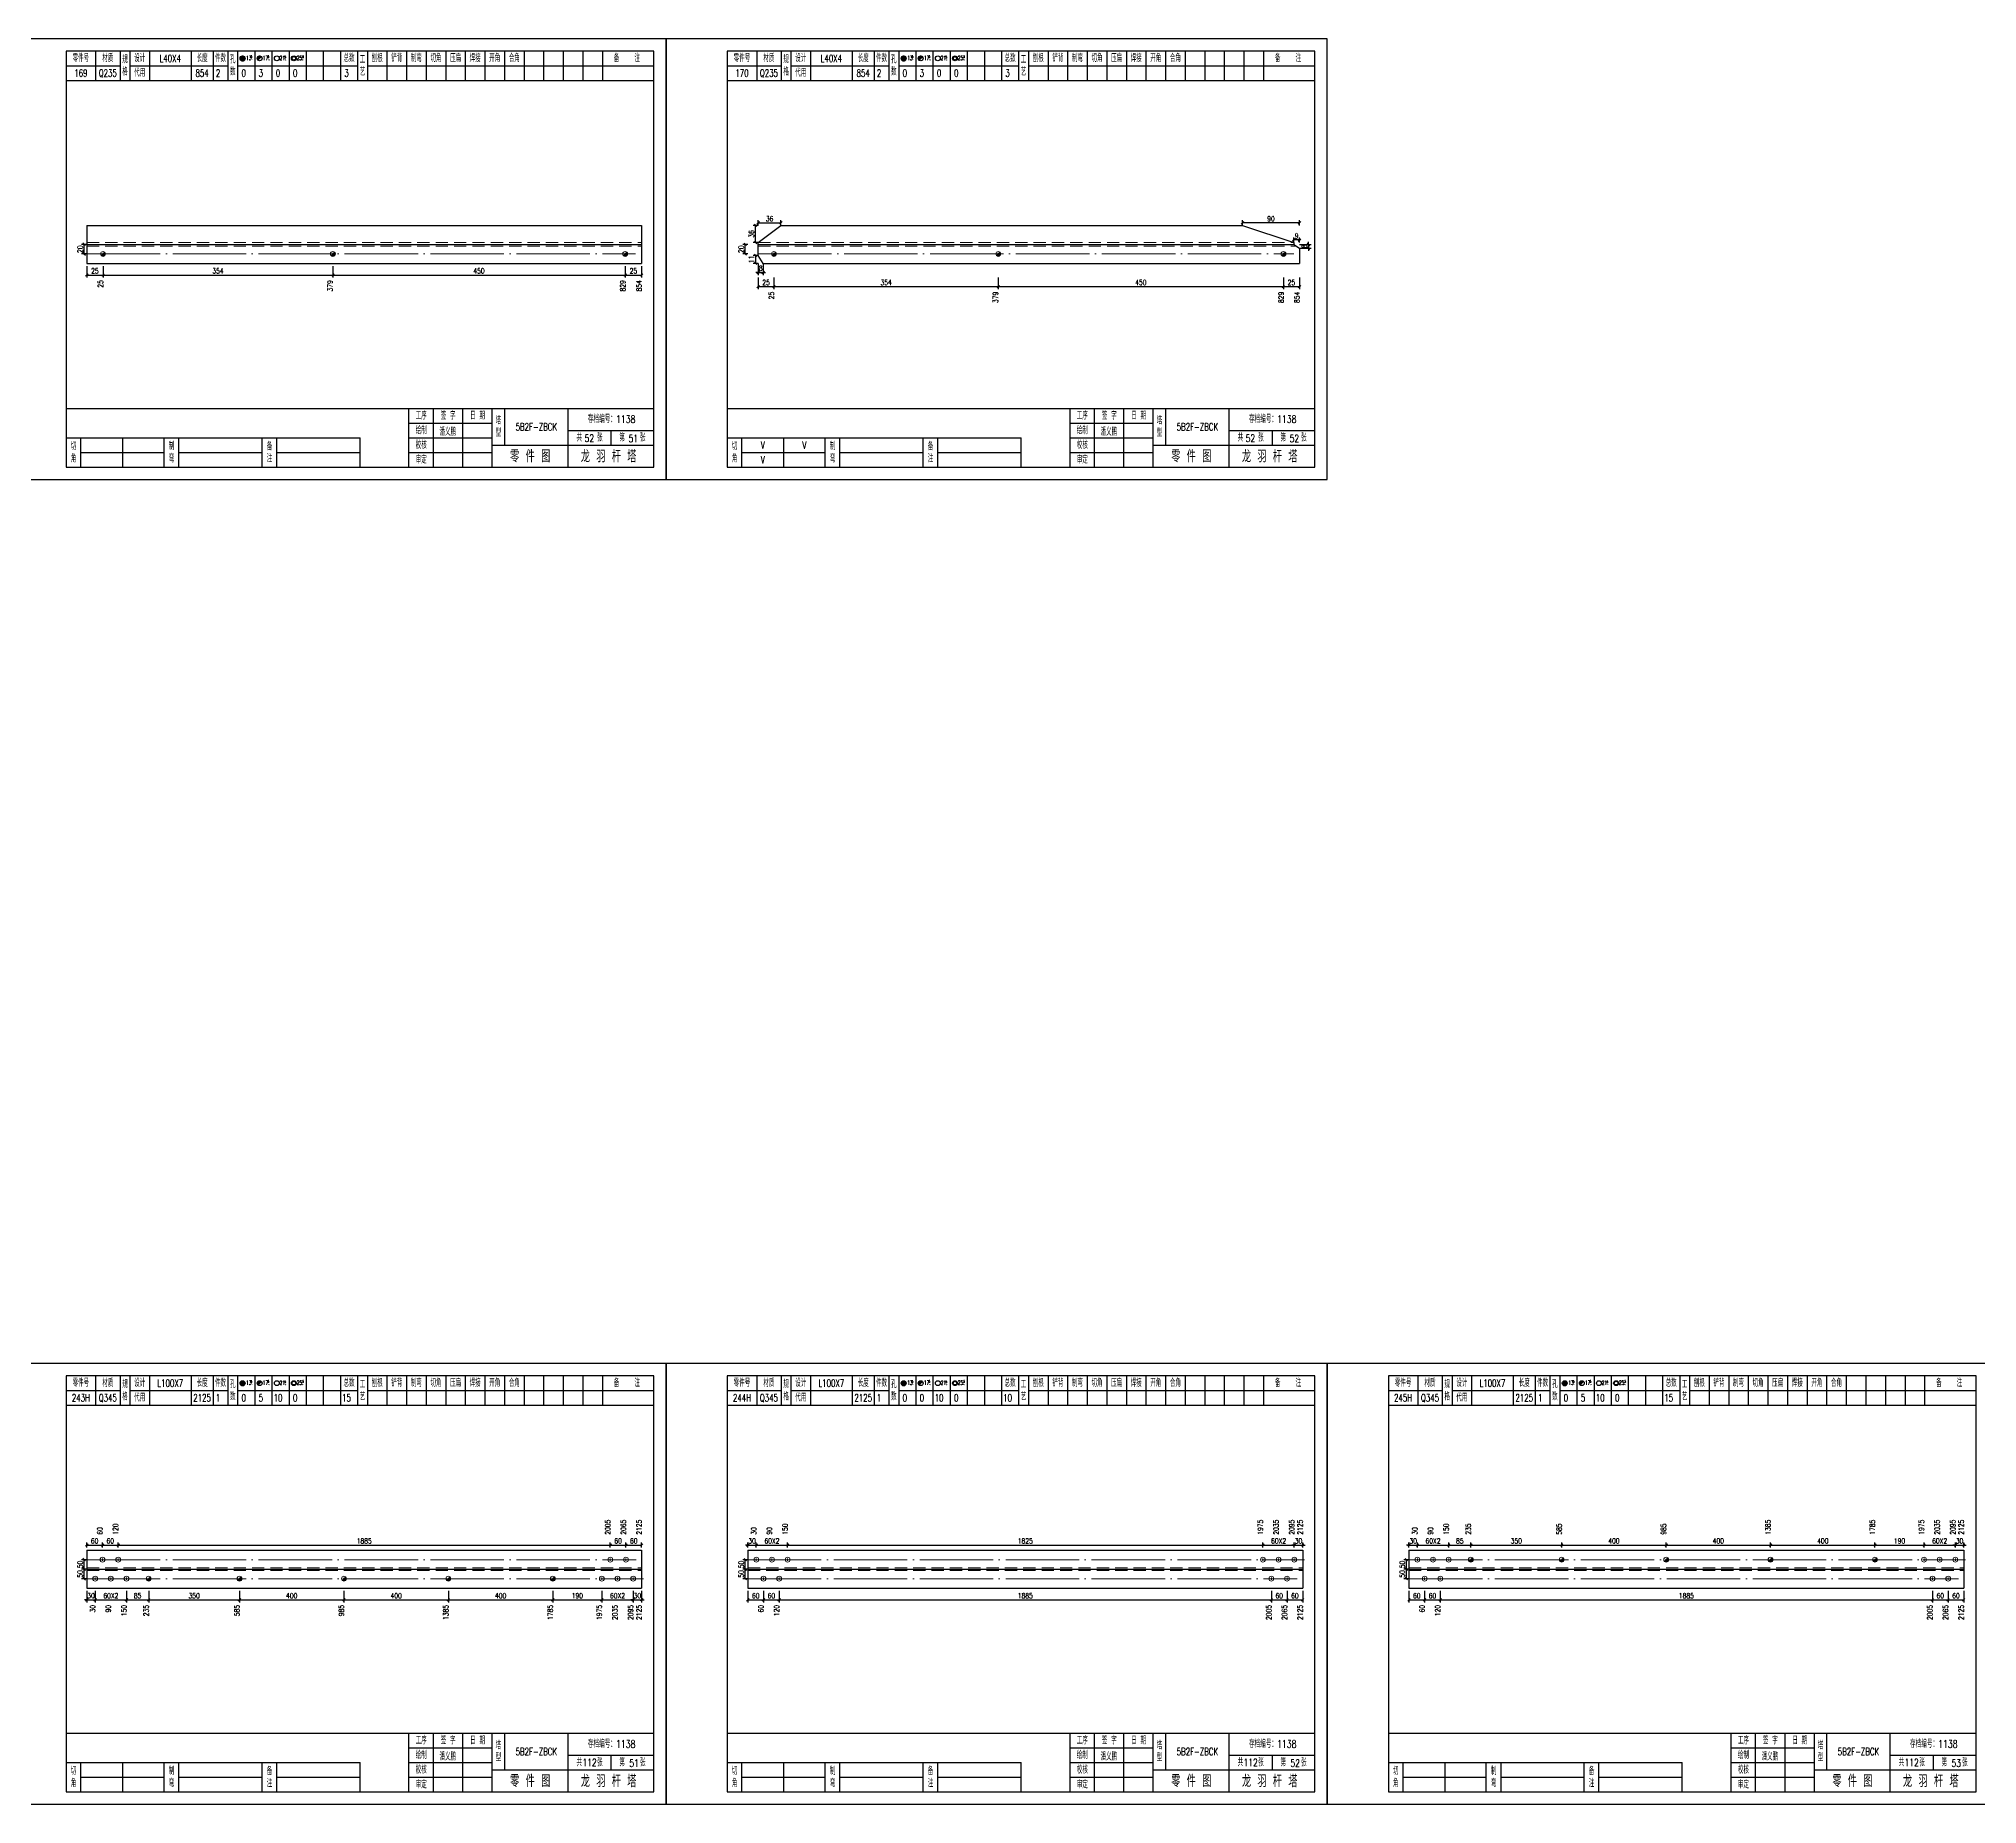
# Model space of a CAD drawing. Header units: millimetres. Extents: x 0 to 30240, y -10896 to -1348.
# Drawn here: x 13514 to 14306, y -2069 to -1348 of the extents above; entities that cross this region are included whole.
import ezdxf
from ezdxf.enums import TextEntityAlignment as Align

# ---------------------------------------------------------------- set-up
doc = ezdxf.new("R2010")
doc.units = ezdxf.units.MM
doc.header["$LTSCALE"] = 20
doc.header["$PDMODE"] = 1
doc.linetypes.add('DASHDOT2X', pattern=[1.75, 1.5, -0.125, 0, -0.125])
doc.linetypes.add('HIDDEN', pattern=[0.375, 0.25, -0.125])
for name, color, linetype, lineweight in [('1', 7, 'Continuous', 25), ('11', 3, 'Continuous', 13), ('2', 1, 'HIDDEN', 13), ('5', 1, 'Continuous', 13), ('7', 2, 'DASHDOT2X', 13)]:
    doc.layers.add(name, color=color, linetype=linetype, lineweight=lineweight)
doc.styles.get("Standard").update_dxf_attribs({"font": 'simplex', "width": 0.7, "bigfont": 'gbhzfs.shx'})
doc.styles.add('SYMBOL_TXT', font='txt.shx', dxfattribs={"width": 0.6})
doc.styles.add('TITLE_TXT', font='simplex.shx', dxfattribs={"width": 0.75, "height": 2.5, "bigfont": 'gbhzfs.shx'})
doc.dimstyles.get("Standard").update_dxf_attribs({"dimtxt": 2.1, "dimasz": 1, "dimexe": 1.05, "dimexo": 0, "dimgap": 0.63, "dimtad": 1, "dimzin": 0, "dimdsep": 46, "dimtxsty": 'standard', "dimblk": 'OBLIQUE', "dimblk1": 'OBLIQUE', "dimblk2": 'OBLIQUE', "dimcen": 0.09, "dimadec": 0, "dimazin": 0, "dimtfac": 1, "dimtdec": 1, "dimtix": 1, "dimtmove": 0, "dimatfit": 3, "dimfxl": 0, "dimtolj": 1, "dimtzin": 0, "dimarcsym": 0})
pattern_1 = [(0, (-3, 0), (0, 0.0125), [])]

# ---------------------------------------------------------------- blocks, each defined once
blk = doc.blocks.new('M12_HOLE')
h = blk.add_hatch()
h.set_pattern_fill('LINE', scale=0.1, style=0)
h.set_pattern_definition(pattern_1)
h.paths.add_polyline_path([(-5, 0, 1), (-1, 0, 1)])
at = {"color": 7}
blk.add_circle((-3, 0), 2, dxfattribs=at)
at = {"color": 7, "attachment_point": 1, "style": 'SYMBOL_TXT'}
for s, insert, char_height, width in [('13\\f??|b0|i0|c0|p54;.', (-0.1, 2.1), 3.5, 5.707), ('5', (3.7, 2.3), 1.8, 2.931)]:
    blk.add_mtext(s, dxfattribs=dict(at, insert=insert, char_height=char_height, width=width))
blk = doc.blocks.new('M16_HOLE')
h = blk.add_hatch()
h.set_pattern_fill('LINE', scale=0.1, style=0)
h.set_pattern_definition(pattern_1)
h.paths.add_polyline_path([(-1.6, 1.4, 0.668179), (-5, 0, 0.198912), (-4.4, -1.4)])
at = {"color": 7}
blk.add_circle((-3, 0), 2, dxfattribs=at)
at = {"color": 7, "attachment_point": 1, "style": 'SYMBOL_TXT'}
for s, insert, char_height, width in [('17.', (-0.4, 2.1), 3.5, 6.316), ('5', (3.6, 2.3), 1.8, 1.822)]:
    blk.add_mtext(s, dxfattribs=dict(at, insert=insert, char_height=char_height, width=width))
blk = doc.blocks.new('M20_HOLE')
at = {"color": 7}
blk.add_circle((-3, 0), 2, dxfattribs=at)
at = {"color": 7, "attachment_point": 1, "style": 'SYMBOL_TXT'}
for s, insert, char_height, width in [('21.', (-0.7, 2), 3.5, 6.074), ('5', (3.3, 2), 1.8, 1.458)]:
    blk.add_mtext(s, dxfattribs=dict(at, insert=insert, char_height=char_height, width=width))
blk = doc.blocks.new('M24_HOLE')
at = {"color": 7}
for radius in [2, 1.5]:
    blk.add_circle((-3, 0), radius, dxfattribs=at)
at = {"color": 7, "attachment_point": 1, "style": 'SYMBOL_TXT'}
for s, insert, char_height, width in [('25.', (-0.7, 2.1), 3.5, 2.429), ('5', (3.9, 2.3), 1.8, 1.944)]:
    blk.add_mtext(s, dxfattribs=dict(at, insert=insert, char_height=char_height, width=width))
blk = doc.blocks.new('JgCard')
for p, q in [((270, 180), (0, 180)), ((0, 180), (0, 0)), ((265, 175), (25, 175)), ((25, 175), (25, 5)), ((37, 175), (37, 163)), ((47, 175), (47, 163)), ((51, 175), (51, 163)), ((59, 175), (59, 163)), ((76, 175), (76, 163)), ((85, 175), (85, 163)), ((91, 175), (91, 163)), ((95, 175), (95, 163)), ((102, 175), (102, 163)), ((109, 175), (109, 163)), ((116, 175), (116, 163)), ((123, 175), (123, 163)), ((130, 175), (130, 163)), ((137, 175), (137, 163)), ((144, 175), (144, 163)), ((148, 175), (148, 163)), ((156, 175), (156, 163)), ((164, 175), (164, 163)), ((172, 175), (172, 163)), ((180, 175), (180, 163)), ((188, 175), (188, 163)), ((196, 175), (196, 163)), ((204, 175), (204, 163)), ((212, 175), (212, 163)), ((220, 175), (220, 163)), ((228, 175), (228, 163)), ((236, 175), (236, 163)), ((244, 175), (244, 163)), ((265, 5), (265, 175)), ((270, 0), (270, 180)), ((25, 169), (47, 169)), ((51, 169), (91, 169)), ((95, 169), (144, 169)), ((148, 169), (265, 169)), ((25, 163), (265, 163)), ((25, 29), (265, 29)), ((165, 5), (165, 29)), ((175, 5), (175, 29)), ((187, 5), (187, 29)), ((199, 5), (199, 29)), ((204, 29), (204, 14)), ((230, 5), (230, 29)), ((25, 17), (145, 17)), ((31, 5), (31, 17)), ((48, 17), (48, 5)), ((65, 5), (65, 17)), ((71, 5), (71, 17)), ((105, 5), (105, 17)), ((111, 5), (111, 17)), ((145, 5), (145, 17)), ((165, 23), (199, 23)), ((165, 17), (199, 17)), ((230, 20), (265, 20)), ((247.5, 20), (247.5, 14)), ((31, 11), (65, 11)), ((71, 11), (105, 11)), ((111, 11), (145, 11)), ((165, 11), (199, 11)), ((199, 14), (265, 14)), ((0, 0), (270, 0)), ((25, 5), (265, 5))]:
    blk.add_line(p, q)
blk.add_lwpolyline([(96.03, 171.99, -1), (98.03, 171.99, -1)], format="xyb", close=True)
blk.add_point((145, 96))
at = {"xscale": 0.5, "yscale": 0.5, "zscale": 0.5}
for name, p in [('M12_HOLE', (98.53, 171.99)), ('M16_HOLE', (105.5, 172)), ('M20_HOLE', (112.5, 172)), ('M24_HOLE', (119.5, 172))]:
    blk.add_blockref(name, p, dxfattribs=at)
at = {"style": 'TITLE_TXT', "width": 0.75}
for s, height, p in [('存档编号：1138', 3.076, (238.02, 23.07)), ('潘义鹏', 3, (177.45, 17.91)), ('龙 羽 杆 塔', 5, (235.17, 6.97))]:
    blk.add_text(s, height=height, dxfattribs=at).set_placement(p)
at = {"attachment_point": 5, "style": 'TITLE_TXT'}
for s, insert, char_height, width in [('零件号', (31, 172), 3, 15), ('材质', (42, 172), 3, 8), ('规格', (49, 169), 3, 4), ('代用', (55, 166), 3, 8), ('设计', (55, 172), 3, 8), ('长度', (80.5, 172), 3, 8), ('件数', (88, 172), 3, 6), ('孔数', (93, 169), 3, 4), ('总数', (140.5, 172), 3, 7), ('工\\P艺', (146, 169), 3, 4), ('刨根', (152, 172), 3, 8), ('铲背', (160, 172), 3, 8), ('制弯', (168, 172), 3, 8), ('切角', (176, 172), 3, 8), ('压扁', (184, 172), 3, 8), ('焊接', (192, 172), 3, 8), ('开角', (200, 172), 3, 8), ('合角', (208, 172), 3, 8), ('备    注', (254, 172), 3, 22), ('工序', (170, 26), 3, 10), ('签 字', (181, 26), 3, 12), ('日 期', (193, 26), 3, 12), ('塔\\P型', (201.5, 21.5), 3, 5), ('绘制', (170, 20), 3, 10), ('校核', (170, 14), 3, 10), ('共    张', (238.75, 17), 3, 17.5), ('第    张', (256.25, 17), 3, 17.5), ('切\\P角', (28, 11), 3, 6), ('制\\P弯', (68, 11), 3, 6), ('备\\P注', (108, 11), 3, 6), ('审定', (170, 8), 3, 10), ('零 件 图', (214.5, 9.5), 5, 31)]:
    blk.add_mtext(s, dxfattribs=dict(at, insert=insert, char_height=char_height, width=width))
blk = doc.blocks.new('M16')
for p, q in [((-0.71, -0.71), (0.71, 0.71)), ((-0.4, 0), (0.4, 0)), ((0, 0.4), (0, -0.4))]:
    blk.add_line(p, q)
blk.add_circle((0, 0), 1)
for radius in [0.8, 0.6, 0.4, 0.2]:
    blk.add_arc((0, 0), radius, 225, 45)
blk = doc.blocks.new('_Oblique')
at = {"color": 0, "linetype": 'ByBlock', "lineweight": -2}
blk.add_line((-0.5, -0.5), (0.5, 0.5), dxfattribs=at)
blk = doc.blocks.new('*D563')
at = {"layer": '11', "color": 0, "lineweight": -2}
for p, q in [((13807.6, -1436.33), (13805.5, -1436.33)), ((13807.6, -1439.63), (13805.5, -1439.63)), ((13806.55, -1436.33), (13806.55, -1439.63))]:
    blk.add_line(p, q, dxfattribs=at)
at = {"layer": 'Defpoints', "color": 0}
for p in [(13806.55, -1439.63), (13807.6, -1436.33), (13807.6, -1439.63)]:
    blk.add_point(p, dxfattribs=at)
at = {"layer": '11', "color": 0, "lineweight": -2}
for p, rotation in [((13806.55, -1436.33), 90), ((13806.55, -1439.63), 270)]:
    blk.add_blockref('_Oblique', p, dxfattribs=dict(at, rotation=rotation))
at = {"layer": '11', "color": 0, "insert": (13804.87, -1437.98), "char_height": 2.1, "attachment_point": 5, "rotation": 90}
blk.add_mtext('\\A1;11', dxfattribs=at)
blk = doc.blocks.new('*D564')
at = {"layer": '11', "color": 0, "lineweight": -2}
for p, q in [((13807.6, -1439.63), (13807.6, -1444.36)), ((13809.67, -1439.63), (13809.67, -1444.36)), ((13807.6, -1443.31), (13806.6, -1443.31)), ((13807.6, -1443.31), (13809.67, -1443.31)), ((13809.67, -1443.31), (13810.67, -1443.31))]:
    blk.add_line(p, q, dxfattribs=at)
at = {"layer": 'Defpoints', "color": 0}
for p in [(13807.6, -1439.63), (13809.67, -1439.63), (13809.67, -1443.31)]:
    blk.add_point(p, dxfattribs=at)
at = {"layer": '11', "color": 0, "lineweight": -2}
blk.add_blockref('_Oblique', (13807.6, -1443.31), dxfattribs=at)
at = {"layer": '11', "color": 0, "lineweight": -2, "rotation": 180}
blk.add_blockref('_Oblique', (13809.67, -1443.31), dxfattribs=at)
at = {"layer": '11', "color": 0, "insert": (13808.64, -1441.63), "char_height": 2.1, "attachment_point": 5}
blk.add_mtext('\\A1;8', dxfattribs=at)
blk = doc.blocks.new('*D567')
at = {"layer": '11', "color": 0, "lineweight": -2}
for p, q in [((14005.41, -1424.09), (14005.41, -1421.99)), ((14028.7, -1423.04), (14005.41, -1423.04)), ((14028.7, -1424.09), (14028.7, -1421.99))]:
    blk.add_line(p, q, dxfattribs=at)
at = {"layer": 'Defpoints', "color": 0}
for p in [(14005.41, -1423.04), (14005.41, -1424.09), (14028.7, -1424.09)]:
    blk.add_point(p, dxfattribs=at)
at = {"layer": '11', "color": 0, "lineweight": -2, "rotation": 180}
blk.add_blockref('_Oblique', (14005.41, -1423.04), dxfattribs=at)
at = {"layer": '11', "color": 0, "lineweight": -2}
blk.add_blockref('_Oblique', (14028.7, -1423.04), dxfattribs=at)
at = {"layer": '11', "color": 0, "insert": (14017.05, -1421.36), "char_height": 2.1, "attachment_point": 5}
blk.add_mtext('\\A1;90', dxfattribs=at)
blk = doc.blocks.new('*D568')
at = {"layer": '11', "color": 0, "lineweight": -2}
for p, q in [((14026.37, -1431.09), (14026.37, -1428.99)), ((14028.7, -1430.04), (14026.37, -1430.04)), ((14028.7, -1431.09), (14028.7, -1428.99))]:
    blk.add_line(p, q, dxfattribs=at)
at = {"layer": 'Defpoints', "color": 0}
for p in [(14026.37, -1430.04), (14026.37, -1431.09), (14028.7, -1431.09)]:
    blk.add_point(p, dxfattribs=at)
at = {"layer": '11', "color": 0, "lineweight": -2, "rotation": 180}
blk.add_blockref('_Oblique', (14026.37, -1430.04), dxfattribs=at)
at = {"layer": '11', "color": 0, "lineweight": -2}
blk.add_blockref('_Oblique', (14028.7, -1430.04), dxfattribs=at)
at = {"layer": '11', "color": 0, "insert": (14027.54, -1428.36), "char_height": 2.1, "attachment_point": 5}
blk.add_mtext('\\A1;9', dxfattribs=at)
blk = doc.blocks.new('*D569')
at = {"layer": '11', "color": 0, "lineweight": -2}
for p, q in [((14028.7, -1431.86), (14033.42, -1431.86)), ((14032.38, -1431.86), (14032.38, -1430.86)), ((14032.38, -1431.86), (14032.38, -1433.42)), ((14028.7, -1433.42), (14033.42, -1433.42)), ((14032.38, -1433.42), (14032.38, -1434.42))]:
    blk.add_line(p, q, dxfattribs=at)
at = {"layer": 'Defpoints', "color": 0}
for p in [(14028.7, -1431.86), (14028.7, -1433.42), (14032.38, -1433.42)]:
    blk.add_point(p, dxfattribs=at)
at = {"layer": '11', "color": 0, "lineweight": -2}
for p, rotation in [((14032.38, -1431.86), 270), ((14032.38, -1433.42), 90)]:
    blk.add_blockref('_Oblique', p, dxfattribs=dict(at, rotation=rotation))
at = {"layer": '11', "color": 0, "insert": (14030.69, -1432.64), "char_height": 2.1, "attachment_point": 5, "rotation": 90}
blk.add_mtext('\\A1;8', dxfattribs=at)
blk = doc.blocks.new('M20')
for p, q in [((-0.5, 0), (0.5, 0)), ((0, -0.5), (0, 0.5))]:
    blk.add_line(p, q)
blk.add_circle((0, 0), 1)
blk = doc.blocks.new('*D1522')
at = {"layer": '11', "color": 0, "lineweight": -2}
for p, q in [((13533.4, -1985.46), (13532.4, -1985.46)), ((13533.4, -1981.79), (13533.4, -1986.51)), ((13533.4, -1985.46), (13536.84, -1985.46)), ((13536.84, -1981.79), (13536.84, -1986.51)), ((13536.84, -1985.46), (13537.84, -1985.46))]:
    blk.add_line(p, q, dxfattribs=at)
at = {"layer": 'Defpoints', "color": 0}
for p in [(13533.4, -1981.79), (13536.84, -1981.79), (13536.84, -1985.46)]:
    blk.add_point(p, dxfattribs=at)
at = {"layer": '11', "color": 0, "lineweight": -2}
blk.add_blockref('_Oblique', (13533.4, -1985.46), dxfattribs=at)
at = {"layer": '11', "color": 0, "lineweight": -2, "rotation": 180}
blk.add_blockref('_Oblique', (13536.84, -1985.46), dxfattribs=at)
at = {"layer": '11', "color": 0, "insert": (13535.12, -1983.78), "char_height": 2.1, "attachment_point": 5}
blk.add_mtext('\\A1;30', dxfattribs=at)
blk = doc.blocks.new('*D1531')
at = {"layer": '11', "color": 0, "lineweight": -2}
for p, q in [((13756.56, -1985.46), (13755.56, -1985.46)), ((13756.56, -1981.79), (13756.56, -1986.51)), ((13756.56, -1985.46), (13760, -1985.46)), ((13760, -1981.79), (13760, -1986.51)), ((13760, -1985.46), (13761, -1985.46))]:
    blk.add_line(p, q, dxfattribs=at)
at = {"layer": 'Defpoints', "color": 0}
for p in [(13756.56, -1981.79), (13760, -1981.79), (13760, -1985.46)]:
    blk.add_point(p, dxfattribs=at)
at = {"layer": '11', "color": 0, "lineweight": -2}
blk.add_blockref('_Oblique', (13756.56, -1985.46), dxfattribs=at)
at = {"layer": '11', "color": 0, "lineweight": -2, "rotation": 180}
blk.add_blockref('_Oblique', (13760, -1985.46), dxfattribs=at)
at = {"layer": '11', "color": 0, "insert": (13758.28, -1983.78), "char_height": 2.1, "attachment_point": 5}
blk.add_mtext('\\A1;30', dxfattribs=at)
blk = doc.blocks.new('*D1544')
at = {"layer": '11', "color": 0, "lineweight": -2}
for p, q in [((13803.4, -1963.1), (13802.4, -1963.1)), ((13803.4, -1964.15), (13803.4, -1962.05)), ((13803.4, -1963.1), (13806.84, -1963.1)), ((13806.84, -1964.15), (13806.84, -1962.05)), ((13806.84, -1963.1), (13807.84, -1963.1))]:
    blk.add_line(p, q, dxfattribs=at)
at = {"layer": 'Defpoints', "color": 0}
for p in [(13806.84, -1963.1), (13803.4, -1964.15), (13806.84, -1964.15)]:
    blk.add_point(p, dxfattribs=at)
at = {"layer": '11', "color": 0, "lineweight": -2}
blk.add_blockref('_Oblique', (13803.4, -1963.1), dxfattribs=at)
at = {"layer": '11', "color": 0, "lineweight": -2, "rotation": 180}
blk.add_blockref('_Oblique', (13806.84, -1963.1), dxfattribs=at)
at = {"layer": '11', "color": 0, "insert": (13805.12, -1961.42), "char_height": 2.1, "attachment_point": 5}
blk.add_mtext('\\A1;30', dxfattribs=at)
blk = doc.blocks.new('*D1548')
at = {"layer": '11', "color": 0, "lineweight": -2}
for p, q in [((14026.56, -1963.1), (14025.56, -1963.1)), ((14026.56, -1964.15), (14026.56, -1962.05)), ((14026.56, -1963.1), (14030, -1963.1)), ((14030, -1964.15), (14030, -1962.05)), ((14030, -1963.1), (14031, -1963.1))]:
    blk.add_line(p, q, dxfattribs=at)
at = {"layer": 'Defpoints', "color": 0}
for p in [(14030, -1963.1), (14026.56, -1964.15), (14030, -1964.15)]:
    blk.add_point(p, dxfattribs=at)
at = {"layer": '11', "color": 0, "lineweight": -2}
blk.add_blockref('_Oblique', (14026.56, -1963.1), dxfattribs=at)
at = {"layer": '11', "color": 0, "lineweight": -2, "rotation": 180}
blk.add_blockref('_Oblique', (14030, -1963.1), dxfattribs=at)
at = {"layer": '11', "color": 0, "insert": (14028.28, -1961.42), "char_height": 2.1, "attachment_point": 5}
blk.add_mtext('\\A1;30', dxfattribs=at)
blk = doc.blocks.new('*D1556')
at = {"layer": '11', "color": 0, "lineweight": -2}
for p, q in [((14073.4, -1963.1), (14072.4, -1963.1)), ((14073.4, -1964.15), (14073.4, -1962.05)), ((14073.4, -1963.1), (14076.84, -1963.1)), ((14076.84, -1964.15), (14076.84, -1962.05)), ((14076.84, -1963.1), (14077.84, -1963.1))]:
    blk.add_line(p, q, dxfattribs=at)
at = {"layer": 'Defpoints', "color": 0}
for p in [(14076.84, -1963.1), (14073.4, -1964.15), (14076.84, -1964.15)]:
    blk.add_point(p, dxfattribs=at)
at = {"layer": '11', "color": 0, "lineweight": -2}
blk.add_blockref('_Oblique', (14073.4, -1963.1), dxfattribs=at)
at = {"layer": '11', "color": 0, "lineweight": -2, "rotation": 180}
blk.add_blockref('_Oblique', (14076.84, -1963.1), dxfattribs=at)
at = {"layer": '11', "color": 0, "insert": (14075.12, -1961.42), "char_height": 2.1, "attachment_point": 5}
blk.add_mtext('\\A1;30', dxfattribs=at)
blk = doc.blocks.new('*D1565')
at = {"layer": '11', "color": 0, "lineweight": -2}
for p, q in [((14296.56, -1963.1), (14295.56, -1963.1)), ((14296.56, -1964.15), (14296.56, -1962.05)), ((14296.56, -1963.1), (14300, -1963.1)), ((14300, -1964.15), (14300, -1962.05)), ((14300, -1963.1), (14301, -1963.1))]:
    blk.add_line(p, q, dxfattribs=at)
at = {"layer": 'Defpoints', "color": 0}
for p in [(14300, -1963.1), (14296.56, -1964.15), (14300, -1964.15)]:
    blk.add_point(p, dxfattribs=at)
at = {"layer": '11', "color": 0, "lineweight": -2}
blk.add_blockref('_Oblique', (14296.56, -1963.1), dxfattribs=at)
at = {"layer": '11', "color": 0, "lineweight": -2, "rotation": 180}
blk.add_blockref('_Oblique', (14300, -1963.1), dxfattribs=at)
at = {"layer": '11', "color": 0, "insert": (14298.28, -1961.42), "char_height": 2.1, "attachment_point": 5}
blk.add_mtext('\\A1;30', dxfattribs=at)

msp = doc.modelspace()

# ---------------------------------------------------------------- linework, layer by layer
at = {"layer": '1'}
for p, q in [((13533.4, -1424.093), (13533.4, -1439.633)), ((13533.4, -1424.093), (13760, -1424.093)), ((13760, -1424.093), (13760, -1439.633)), ((13807.6, -1431.086), (13816.916, -1424.093)), ((13816.916, -1424.093), (14005.409, -1424.093)), ((14005.409, -1424.093), (14026.371, -1431.086)), ((13533.4, -1431.863), (13760, -1431.863)), ((13807.6, -1431.863), (13807.6, -1431.086)), ((13807.6, -1436.331), (13807.6, -1431.863)), ((13807.6, -1431.863), (14026.371, -1431.863)), ((14026.371, -1431.086), (14026.371, -1431.863)), ((14026.371, -1431.863), (14028.7, -1433.417)), ((13533.4, -1439.633), (13760, -1439.633)), ((13809.67, -1439.633), (13807.6, -1436.331)), ((13809.67, -1439.633), (14028.7, -1439.633)), ((14028.7, -1433.417), (14028.7, -1439.633)), ((13533.4, -1965.196), (13533.4, -1980.736)), ((13533.4, -1965.196), (13760, -1965.196)), ((13760, -1965.196), (13760, -1980.736)), ((13803.4, -1965.196), (13803.4, -1980.736)), ((13803.4, -1965.196), (14030, -1965.196)), ((14030, -1965.196), (14030, -1980.736)), ((14073.4, -1965.196), (14073.4, -1980.736)), ((14073.4, -1965.196), (14300, -1965.196)), ((14300, -1965.196), (14300, -1980.736)), ((13533.4, -1972.966), (13760, -1972.966)), ((13803.4, -1972.966), (14030, -1972.966)), ((14073.4, -1972.966), (14300, -1972.966)), ((13533.4, -1980.736), (13760, -1980.736)), ((13803.4, -1980.736), (14030, -1980.736)), ((14073.4, -1980.736), (14300, -1980.736))]:
    msp.add_line(p, q, dxfattribs=at)
at = {"layer": '2'}
for p, q in [((13533.4, -1431.086), (13760, -1431.086)), ((13533.4, -1432.64), (13760, -1432.64)), ((13807.6, -1431.086), (14026.371, -1431.086)), ((13807.6, -1432.64), (14027.535, -1432.64)), ((13533.4, -1972.422), (13760, -1972.422)), ((13533.4, -1973.51), (13760, -1973.51)), ((13803.4, -1972.422), (14030, -1972.422)), ((13803.4, -1973.51), (14030, -1973.51)), ((14073.4, -1972.422), (14300, -1972.422)), ((14073.4, -1973.51), (14300, -1973.51))]:
    msp.add_line(p, q, dxfattribs=at)
at = {"layer": '7'}
for p, q in [((13533.4, -1435.748), (13757.469, -1435.748)), ((13807.6, -1435.748), (14026.332, -1435.748)), ((13533.4, -1969.081), (13757.802, -1969.081)), ((13803.4, -1969.081), (14030.76, -1969.081)), ((14073.4, -1969.081), (14300.76, -1969.081)), ((13533.4, -1976.851), (13760.76, -1976.851)), ((13803.4, -1976.851), (14027.802, -1976.851)), ((14073.4, -1976.851), (14297.802, -1976.851))]:
    msp.add_line(p, q, dxfattribs=at)

# ---------------------------------------------------------------- block references
at = {"layer": '1'}
for p in [(13500, -1527.863), (13770, -1527.863), (13500, -2068.966), (13770, -2068.966), (14040, -2068.966)]:
    msp.add_blockref('JgCard', p, dxfattribs=at)
at = {"layer": '5'}
for name, p in [('M16', (13540.031, -1435.748)), ('M16', (13633.919, -1435.748)), ('M16', (13753.269, -1435.748)), ('M16', (13814.07, -1435.748)), ('M16', (13905.679, -1435.748)), ('M16', (14022.132, -1435.748)), ('M20', (13539.798, -1969.081)), ('M20', (13546.196, -1969.081)), ('M20', (13747.204, -1969.081)), ('M20', (13753.602, -1969.081)), ('M20', (13806.84, -1969.081)), ('M20', (13813.238, -1969.081)), ('M20', (13819.636, -1969.081)), ('M20', (14013.764, -1969.081)), ('M20', (14020.162, -1969.081)), ('M20', (14026.56, -1969.081)), ('M20', (14076.84, -1969.081)), ('M20', (14083.238, -1969.081)), ('M20', (14089.636, -1969.081)), ('M16', (14098.7, -1969.081)), ('M16', (14135.782, -1969.081)), ('M16', (14178.436, -1969.081)), ('M16', (14221.09, -1969.081)), ('M16', (14263.744, -1969.081)), ('M20', (14283.764, -1969.081)), ('M20', (14290.162, -1969.081)), ('M20', (14296.56, -1969.081)), ('M20', (13536.84, -1976.851)), ('M20', (13543.238, -1976.851)), ('M20', (13549.636, -1976.851)), ('M16', (13558.7, -1976.851)), ('M16', (13595.782, -1976.851)), ('M16', (13638.436, -1976.851)), ('M16', (13681.09, -1976.851)), ('M16', (13723.744, -1976.851)), ('M20', (13743.764, -1976.851)), ('M20', (13750.162, -1976.851)), ('M20', (13756.56, -1976.851)), ('M20', (13809.798, -1976.851)), ('M20', (13816.196, -1976.851)), ('M20', (14017.204, -1976.851)), ('M20', (14023.602, -1976.851)), ('M20', (14079.798, -1976.851)), ('M20', (14086.196, -1976.851)), ('M20', (14287.204, -1976.851)), ('M20', (14293.602, -1976.851))]:
    msp.add_blockref(name, p, dxfattribs=at)

# ---------------------------------------------------------------- texts
at = {"style": 'TITLE_TXT', "width": 0.75}
for s, p in [('52', (13736.734, -1512.53)), ('51', (13754.691, -1512.621)), ('52', (14006.734, -1512.53)), ('52', (14024.691, -1512.621)), ('112', (13735.855, -2053.439)), ('112', (14005.855, -2053.439)), ('112', (14275.855, -2053.439)), ('51', (13755.003, -2053.654)), ('52', (14025.003, -2053.654)), ('53', (14295.003, -2053.654))]:
    msp.add_text(s, height=3, dxfattribs=at).set_placement(p)
at = {"layer": '1', "width": 0.7}
for s, p in [('169', (13531, -1361.863)), ('Q235', (13542, -1361.863)), ('L40X4', (13567.5, -1355.863)), ('854', (13580.5, -1361.863)), ('2', (13587, -1361.863)), ('0', (13597.5, -1361.863)), ('3', (13604.5, -1361.863)), ('0', (13611.5, -1361.863)), ('0', (13618.5, -1361.863)), ('3', (13639.5, -1361.863)), ('170', (13801, -1361.863)), ('Q235', (13812, -1361.863)), ('L40X4', (13837.5, -1355.863)), ('854', (13850.5, -1361.863)), ('2', (13857, -1361.863)), ('0', (13867.5, -1361.863)), ('3', (13874.5, -1361.863)), ('0', (13881.5, -1361.863)), ('0', (13888.5, -1361.863)), ('3', (13909.5, -1361.863)), ('V', (13809.5, -1513.863)), ('V', (13809.5, -1519.863)), ('V', (13826.5, -1513.863)), ('L100X7', (13567.5, -1896.966)), ('L100X7', (13837.5, -1896.966)), ('L100X7', (14107.5, -1896.966)), ('243H', (13531, -1902.966)), ('Q345', (13542, -1902.966)), ('2125', (13580.5, -1902.966)), ('1', (13587, -1902.966)), ('0', (13597.5, -1902.966)), ('5', (13604.5, -1902.966)), ('10', (13611.5, -1902.966)), ('0', (13618.5, -1902.966)), ('15', (13639.5, -1902.966)), ('244H', (13801, -1902.966)), ('Q345', (13812, -1902.966)), ('2125', (13850.5, -1902.966)), ('1', (13857, -1902.966)), ('0', (13867.5, -1902.966)), ('0', (13874.5, -1902.966)), ('10', (13881.5, -1902.966)), ('0', (13888.5, -1902.966)), ('10', (13909.5, -1902.966)), ('245H', (14071, -1902.966)), ('Q345', (14082, -1902.966)), ('2125', (14120.5, -1902.966)), ('1', (14127, -1902.966)), ('0', (14137.5, -1902.966)), ('5', (14144.5, -1902.966)), ('10', (14151.5, -1902.966)), ('0', (14158.5, -1902.966)), ('15', (14179.5, -1902.966))]:
    msp.add_text(s, height=3, dxfattribs=at).set_placement(p, align=Align.MIDDLE_CENTER)
for s, p in [('25', (13540.031, -1446.458)), ('379', (13633.815, -1446.458)), ('829', (13753.369, -1446.458)), ('854', (13760, -1446.458)), ('25', (13814.073, -1451.183)), ('379', (13905.577, -1451.183)), ('829', (14022.23, -1451.183)), ('854', (14028.7, -1451.183)), ('30', (13536.84, -1987.561)), ('90', (13543.238, -1987.561)), ('150', (13549.636, -1987.561)), ('235', (13558.7, -1987.561)), ('585', (13595.782, -1987.561)), ('985', (13638.436, -1987.561)), ('1385', (13681.09, -1987.561)), ('1785', (13723.744, -1987.561)), ('1975', (13743.764, -1987.561)), ('2035', (13750.162, -1987.561)), ('2095', (13756.56, -1987.561)), ('2125', (13760, -1987.561)), ('60', (13809.798, -1987.561)), ('120', (13816.196, -1987.561)), ('2005', (14017.204, -1987.561)), ('2065', (14023.602, -1987.561)), ('2125', (14030, -1987.561)), ('60', (14079.798, -1987.561)), ('120', (14086.196, -1987.561)), ('2005', (14287.204, -1987.561)), ('2065', (14293.602, -1987.561)), ('2125', (14300, -1987.561))]:
    msp.add_text(s, height=2.1, rotation=90, dxfattribs=at).set_placement(p, align=Align.RIGHT)
for s, p in [('120', (13546.196, -1958.896)), ('2005', (13747.204, -1958.896)), ('2065', (13753.602, -1958.896)), ('2125', (13760, -1958.896)), ('150', (13819.636, -1958.896)), ('1975', (14013.764, -1958.896)), ('2035', (14020.162, -1958.896)), ('2095', (14026.56, -1958.896)), ('2125', (14030, -1958.896)), ('150', (14089.636, -1958.896)), ('235', (14098.7, -1958.896)), ('585', (14135.782, -1958.896)), ('985', (14178.436, -1958.896)), ('1385', (14221.09, -1958.896)), ('1785', (14263.744, -1958.896)), ('1975', (14283.764, -1958.896)), ('2035', (14290.162, -1958.896)), ('2095', (14296.56, -1958.896)), ('2125', (14300, -1958.896)), ('60', (13539.798, -1958.896)), ('30', (13806.84, -1958.896)), ('90', (13813.238, -1958.896)), ('30', (14076.84, -1958.896)), ('90', (14083.238, -1958.896))]:
    msp.add_text(s, height=2.1, rotation=90, dxfattribs=at).set_placement(p)
at = {"layer": '1', "char_height": 3, "width": 26, "attachment_point": 5}
for insert in [(13717, -1506.363), (13987, -1506.363), (13717, -2047.466), (13987, -2047.466), (14257, -2047.466)]:
    msp.add_mtext('5B2F-ZBCK', dxfattribs=dict(at, insert=insert))

# ---------------------------------------------------------------- dimensions: what is measured, and where the dimension line sits
at = {"layer": '1'}
for base, p1, p2, text in [((13532.35, -1431.863), (13533.35, -1435.748), (13533.35, -1431.863), '20'), ((13802.35, -1431.863), (13803.35, -1435.748), (13803.35, -1431.863), '20'), ((13532.35, -1969.081), (13533.35, -1972.966), (13533.35, -1969.081), '50'), ((13802.35, -1969.081), (13803.35, -1972.966), (13803.35, -1969.081), '50'), ((14072.35, -1969.081), (14073.35, -1972.966), (14073.35, -1969.081), '50'), ((13532.35, -1972.966), (13533.35, -1976.851), (13533.35, -1972.966), '50'), ((13802.35, -1972.966), (13803.35, -1976.851), (13803.35, -1972.966), '50'), ((14072.35, -1972.966), (14073.35, -1976.851), (14073.35, -1972.966), '50')]:
    msp.add_linear_dim(base=base, p1=p1, p2=p2, angle=90, text=text, dimstyle='standard', dxfattribs=at).render()
at = {"layer": '11'}
msp.add_linear_dim(base=(13806.55, -1424.093), p1=(13807.6, -1431.086), p2=(13807.6, -1424.093), angle=90, text='36', dimstyle='standard', dxfattribs=at).render()
for base, p1, p2, text in [((13816.916, -1423.043), (13807.6, -1424.093), (13816.916, -1424.093), '36'), ((13540.031, -1444.358), (13533.4, -1440.683), (13540.031, -1440.683), '25'), ((13633.919, -1444.358), (13540.031, -1440.683), (13633.919, -1440.683), '354'), ((13753.269, -1444.358), (13633.919, -1440.683), (13753.269, -1440.683), '450'), ((13760, -1444.358), (13753.269, -1440.683), (13760, -1440.683), '25'), ((13814.07, -1449.083), (13807.6, -1445.408), (13814.07, -1445.408), '25'), ((13905.679, -1449.083), (13814.07, -1445.408), (13905.679, -1445.408), '354'), ((14022.132, -1449.083), (13905.679, -1445.408), (14022.132, -1445.408), '450'), ((14028.7, -1449.083), (14022.132, -1445.408), (14028.7, -1445.408), '25'), ((13539.798, -1963.096), (13533.4, -1964.146), (13539.798, -1964.146), '60'), ((13546.196, -1963.096), (13539.798, -1964.146), (13546.196, -1964.146), '60'), ((13747.204, -1963.096), (13546.196, -1964.146), (13747.204, -1964.146), '1885'), ((13753.602, -1963.096), (13747.204, -1964.146), (13753.602, -1964.146), '60'), ((13760, -1963.096), (13753.602, -1964.146), (13760, -1964.146), '60'), ((13819.636, -1963.096), (13806.84, -1964.146), (13819.636, -1964.146), '60X2'), ((14013.764, -1963.096), (13819.636, -1964.146), (14013.764, -1964.146), '1825'), ((14026.56, -1963.096), (14013.764, -1964.146), (14026.56, -1964.146), '60X2'), ((14089.636, -1963.096), (14076.84, -1964.146), (14089.636, -1964.146), '60X2'), ((14098.7, -1963.096), (14089.636, -1964.146), (14098.7, -1964.146), '85'), ((14135.782, -1963.096), (14098.7, -1964.146), (14135.782, -1964.146), '350'), ((14178.436, -1963.096), (14135.782, -1964.146), (14178.436, -1964.146), '400'), ((14221.09, -1963.096), (14178.436, -1964.146), (14221.09, -1964.146), '400'), ((14263.744, -1963.096), (14221.09, -1964.146), (14263.744, -1964.146), '400'), ((14283.764, -1963.096), (14263.744, -1964.146), (14283.764, -1964.146), '190'), ((14296.56, -1963.096), (14283.764, -1964.146), (14296.56, -1964.146), '60X2'), ((13549.636, -1985.461), (13536.84, -1981.786), (13549.636, -1981.786), '60X2'), ((13558.7, -1985.461), (13549.636, -1981.786), (13558.7, -1981.786), '85'), ((13595.782, -1985.461), (13558.7, -1981.786), (13595.782, -1981.786), '350'), ((13638.436, -1985.461), (13595.782, -1981.786), (13638.436, -1981.786), '400'), ((13681.09, -1985.461), (13638.436, -1981.786), (13681.09, -1981.786), '400'), ((13723.744, -1985.461), (13681.09, -1981.786), (13723.744, -1981.786), '400'), ((13743.764, -1985.461), (13723.744, -1981.786), (13743.764, -1981.786), '190'), ((13756.56, -1985.461), (13743.764, -1981.786), (13756.56, -1981.786), '60X2'), ((13809.798, -1985.461), (13803.4, -1981.786), (13809.798, -1981.786), '60'), ((13816.196, -1985.461), (13809.798, -1981.786), (13816.196, -1981.786), '60'), ((14017.204, -1985.461), (13816.196, -1981.786), (14017.204, -1981.786), '1885'), ((14023.602, -1985.461), (14017.204, -1981.786), (14023.602, -1981.786), '60'), ((14030, -1985.461), (14023.602, -1981.786), (14030, -1981.786), '60'), ((14079.798, -1985.461), (14073.4, -1981.786), (14079.798, -1981.786), '60'), ((14086.196, -1985.461), (14079.798, -1981.786), (14086.196, -1981.786), '60'), ((14287.204, -1985.461), (14086.196, -1981.786), (14287.204, -1981.786), '1885'), ((14293.602, -1985.461), (14287.204, -1981.786), (14293.602, -1981.786), '60'), ((14300, -1985.461), (14293.602, -1981.786), (14300, -1981.786), '60')]:
    msp.add_linear_dim(base=base, p1=p1, p2=p2, text=text, dimstyle='standard', dxfattribs=at).render()
for base, p1, p2, text, picture, middle in [((14005.409, -1423.043), (14028.7, -1424.093), (14005.409, -1424.093), '90', '*D567', (14017.055, -1421.363)), ((14026.371, -1430.036), (14028.7, -1431.086), (14026.371, -1431.086), '9', '*D568', (14027.535, -1428.356)), ((13809.67, -1443.308), (13807.6, -1439.633), (13809.67, -1439.633), '8', '*D564', (13808.635, -1441.628)), ((13806.84, -1963.096), (13803.4, -1964.146), (13806.84, -1964.146), '30', '*D1544', (13805.12, -1961.416)), ((14030, -1963.096), (14026.56, -1964.146), (14030, -1964.146), '30', '*D1548', (14028.28, -1961.416)), ((14076.84, -1963.096), (14073.4, -1964.146), (14076.84, -1964.146), '30', '*D1556', (14075.12, -1961.416)), ((14300, -1963.096), (14296.56, -1964.146), (14300, -1964.146), '30', '*D1565', (14298.28, -1961.416)), ((13536.84, -1985.461), (13533.4, -1981.786), (13536.84, -1981.786), '30', '*D1522', (13535.12, -1983.781)), ((13760, -1985.461), (13756.56, -1981.786), (13760, -1981.786), '30', '*D1531', (13758.28, -1983.781))]:
    dim = msp.add_linear_dim(base=base, p1=p1, p2=p2, text=text, dimstyle='standard', dxfattribs=at)
    dim.commit()
    dim.dimension.update_dxf_attribs({"geometry": picture, "text_midpoint": middle})
for base, p1, p2, text, picture, middle in [((14032.375, -1433.417), (14028.7, -1431.863), (14028.7, -1433.417), '8', '*D569', (14030.695, -1432.64)), ((13806.55, -1439.633), (13807.6, -1436.331), (13807.6, -1439.633), '11', '*D563', (13804.87, -1437.982))]:
    dim = msp.add_linear_dim(base=base, p1=p1, p2=p2, angle=90, text=text, dimstyle='standard', dxfattribs=at)
    dim.commit()
    dim.dimension.update_dxf_attribs({"geometry": picture, "text_midpoint": middle})

doc.saveas('drawing.dxf')
